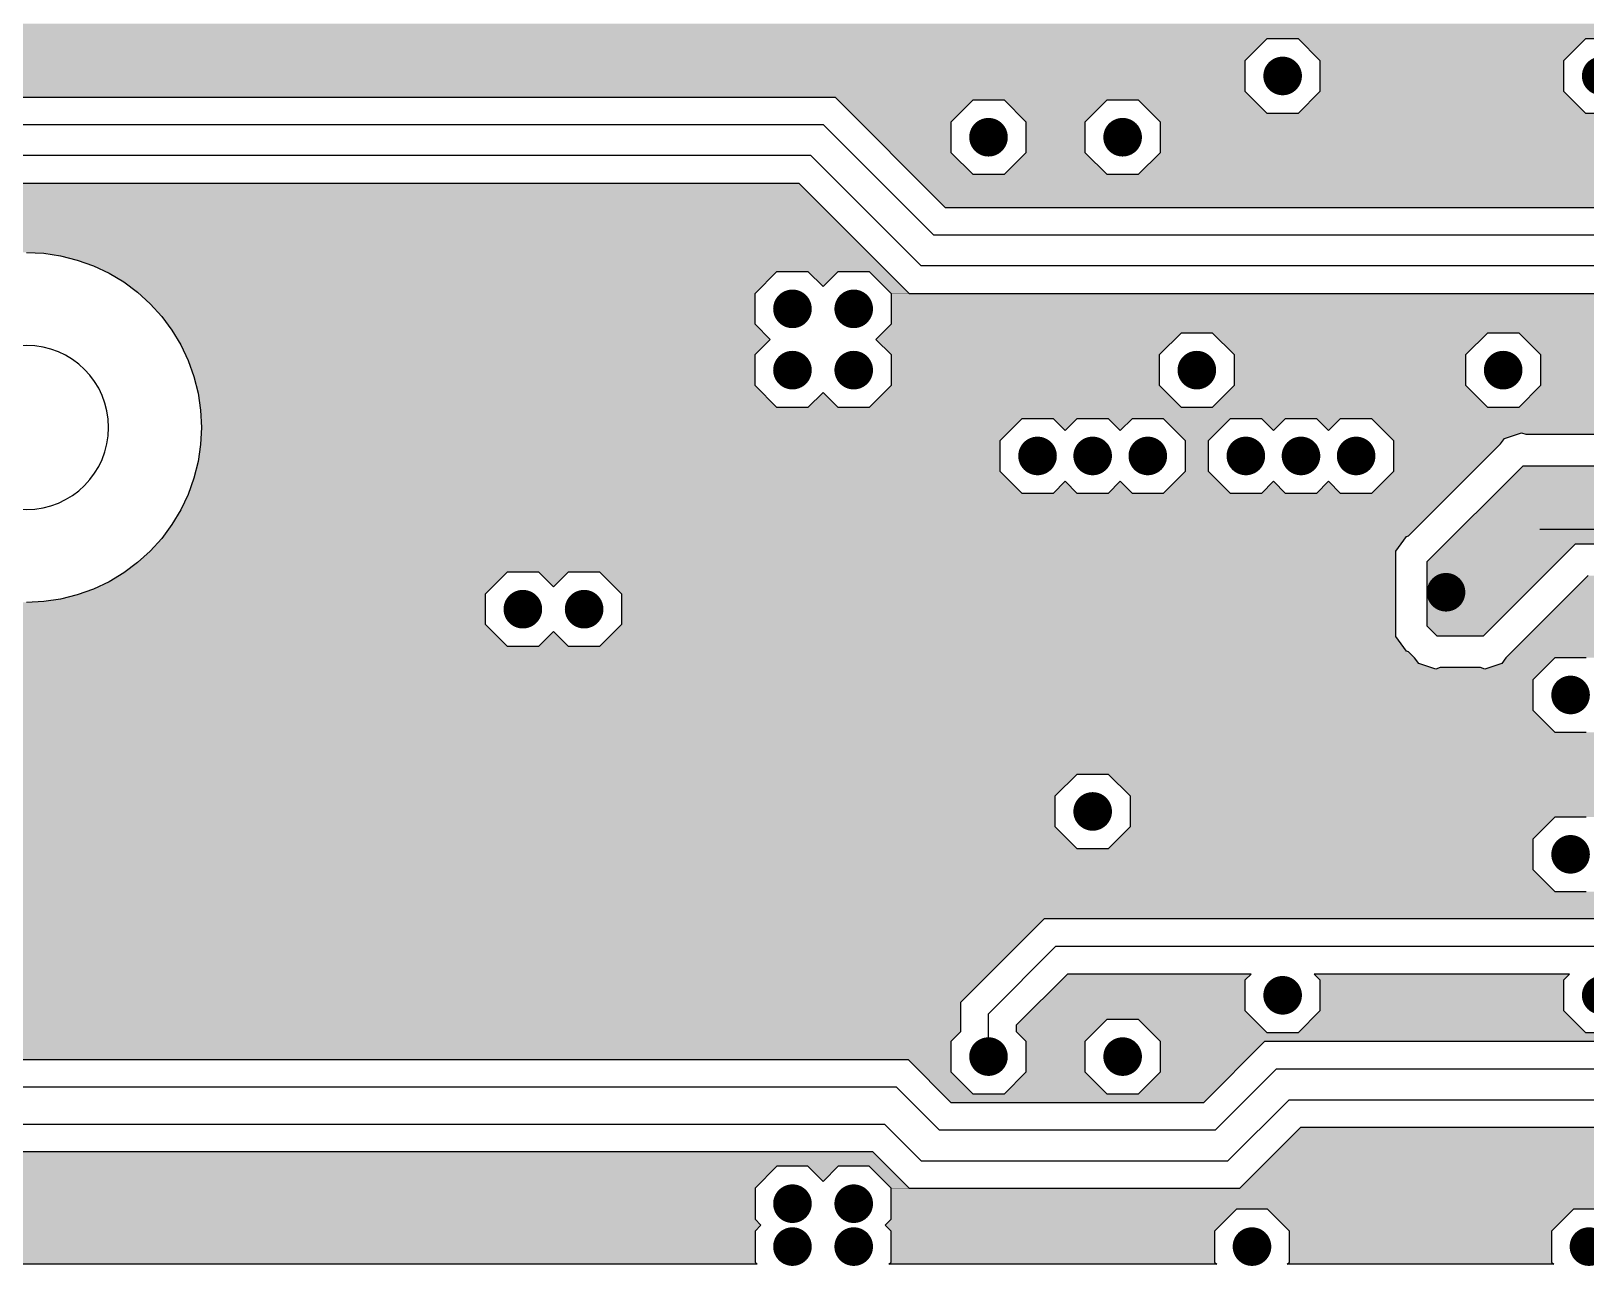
# Model space of a CAD drawing. Extents: x 295 to 953, y 10 to 290.
# Drawn here: x 693.4 to 746.6, y 91.3 to 133.5 of the extents above; entities that cross this region are included whole.
import ezdxf

# ---------------------------------------------------------------- set-up
doc = ezdxf.new("R2010")
doc.units = 0
doc.header["$LTSCALE"] = 5
doc.header["$MEASUREMENT"] = 0
doc.layers.get('0').update_dxf_attribs({"linetype": 'CONTINUOUS', "lineweight": 25})
doc.layers.add('L3-INT2_GBR', color=2, linetype='CONTINUOUS')

msp = doc.modelspace()

# ---------------------------------------------------------------- linework, layer by layer
at = {"color": 7, "const_width": 0.66}
for points in [[(736.582, 131.939, -1), (735.922, 131.939, -1)], [(747.478, 131.939, -1), (746.818, 131.939, -1)], [(726.523, 129.844, -1), (725.863, 129.844, -1)], [(731.11, 129.844, -1), (730.45, 129.844, -1)], [(719.818, 123.976, -1), (719.158, 123.976, -1)], [(721.913, 123.976, -1), (721.253, 123.976, -1)], [(719.818, 121.881, -1), (719.158, 121.881, -1)], [(721.913, 121.881, -1), (721.253, 121.881, -1)], [(733.648, 121.881, -1), (732.988, 121.881, -1)], [(744.125, 121.881, -1), (743.465, 121.881, -1)], [(728.2, 118.947, -1), (727.54, 118.947, -1)], [(730.085, 118.947, -1), (729.425, 118.947, -1)], [(731.971, 118.947, -1), (731.311, 118.947, -1)], [(735.324, 118.947, -1), (734.664, 118.947, -1)], [(737.21, 118.947, -1), (736.55, 118.947, -1)], [(739.096, 118.947, -1), (738.436, 118.947, -1)], [(742.17, 114.287, -1), (741.51, 114.287, -1)], [(710.597, 113.708, -1), (709.937, 113.708, -1)], [(712.693, 113.708, -1), (712.033, 113.708, -1)], [(746.43, 110.775, -1), (745.77, 110.775, -1)], [(730.085, 106.793, -1), (729.425, 106.793, -1)], [(746.43, 105.326, -1), (745.77, 105.326, -1)], [(736.582, 100.507, -1), (735.922, 100.507, -1)], [(747.478, 100.507, -1), (746.818, 100.507, -1)], [(726.523, 98.411, -1), (725.863, 98.411, -1)], [(731.11, 98.411, -1), (730.45, 98.411, -1)], [(719.818, 93.382, -1), (719.158, 93.382, -1)], [(721.913, 93.382, -1), (721.253, 93.382, -1)], [(719.818, 91.915, -1), (719.158, 91.915, -1)], [(721.913, 91.915, -1), (721.253, 91.915, -1)], [(735.534, 91.915, -1), (734.874, 91.915, -1)], [(747.059, 91.915, -1), (746.399, 91.915, -1)]]:
    msp.add_lwpolyline(points, format="xyb", close=True, dxfattribs=at)
at = {"layer": 'L3-INT2_GBR', "color": 7}
for p, q in [((734.973, 132.469), (735.722, 133.218)), ((735.722, 133.218), (736.781, 133.218)), ((736.781, 133.218), (737.53, 132.469)), ((745.869, 132.469), (746.618, 133.218)), ((746.618, 133.218), (747.678, 133.218)), ((734.973, 131.41), (734.973, 132.469)), ((737.53, 132.469), (737.53, 131.41)), ((745.869, 131.41), (745.869, 132.469)), ((735.722, 130.66), (734.973, 131.41)), ((737.53, 131.41), (736.781, 130.66)), ((746.618, 130.66), (745.869, 131.41)), ((655.794, 131.212), (720.944, 131.212)), ((720.944, 131.212), (724.716, 127.44)), ((724.914, 130.373), (725.663, 131.122)), ((725.663, 131.122), (726.723, 131.122)), ((726.723, 131.122), (727.472, 130.373)), ((729.501, 130.373), (730.25, 131.122)), ((730.25, 131.122), (731.31, 131.122)), ((731.31, 131.122), (732.059, 130.373)), ((724.914, 129.314), (724.914, 130.373)), ((727.472, 130.373), (727.472, 129.314)), ((729.501, 129.314), (729.501, 130.373)), ((732.059, 130.373), (732.059, 129.314)), ((736.781, 130.66), (735.722, 130.66)), ((747.678, 130.66), (746.618, 130.66)), ((720.552, 130.263), (656.187, 130.263)), ((720.552, 130.263), (724.324, 126.491)), ((725.663, 128.565), (724.914, 129.314)), ((727.472, 129.314), (726.723, 128.565)), ((730.25, 128.565), (729.501, 129.314)), ((732.059, 129.314), (731.31, 128.565)), ((720.116, 129.215), (656.623, 129.215)), ((720.116, 129.215), (723.888, 125.443)), ((719.723, 128.266), (657.015, 128.266)), ((723.495, 124.494), (719.723, 128.266)), ((726.723, 128.565), (725.663, 128.565)), ((731.31, 128.565), (730.25, 128.565)), ((724.716, 127.44), (750.301, 127.44)), ((750.694, 126.491), (724.324, 126.491)), ((693.294, 125.905), (693.88, 125.875)), ((693.88, 125.875), (694.46, 125.79)), ((694.46, 125.79), (695.03, 125.646)), ((695.03, 125.646), (695.582, 125.45)), ((695.582, 125.45), (696.114, 125.197)), ((696.114, 125.197), (696.617, 124.897)), ((718.209, 124.506), (718.958, 125.255)), ((718.958, 125.255), (720.017, 125.255)), ((720.017, 125.255), (720.535, 124.737)), ((720.535, 124.737), (721.053, 125.255)), ((721.053, 125.255), (722.113, 125.255)), ((722.113, 125.255), (722.862, 124.506)), ((751.13, 125.443), (723.888, 125.443)), ((696.617, 124.897), (697.089, 124.547)), ((697.089, 124.547), (697.524, 124.153)), ((718.209, 123.447), (718.209, 124.506)), ((722.862, 124.506), (722.862, 123.447)), ((751.522, 124.494), (723.495, 124.494)), ((697.524, 124.153), (697.917, 123.717)), ((697.917, 123.717), (698.267, 123.245)), ((718.727, 122.929), (718.209, 123.447)), ((722.862, 123.447), (722.344, 122.929)), ((698.267, 123.245), (698.569, 122.742)), ((718.209, 122.41), (718.727, 122.929)), ((722.344, 122.929), (722.862, 122.41)), ((732.039, 122.41), (732.788, 123.16)), ((732.788, 123.16), (733.847, 123.16)), ((733.847, 123.16), (734.597, 122.41)), ((742.517, 122.41), (743.266, 123.16)), ((743.266, 123.16), (744.325, 123.16)), ((744.325, 123.16), (745.074, 122.41)), ((698.569, 122.742), (698.82, 122.211)), ((718.209, 121.351), (718.209, 122.41)), ((722.862, 122.41), (722.862, 121.351)), ((732.039, 121.351), (732.039, 122.41)), ((734.597, 122.41), (734.597, 121.351)), ((742.517, 121.351), (742.517, 122.41)), ((745.074, 122.41), (745.074, 121.351)), ((698.82, 122.211), (699.018, 121.658)), ((699.018, 121.658), (699.161, 121.089)), ((718.958, 120.602), (718.209, 121.351)), ((722.862, 121.351), (722.113, 120.602)), ((732.788, 120.602), (732.039, 121.351)), ((734.597, 121.351), (733.847, 120.602)), ((743.266, 120.602), (742.517, 121.351)), ((745.074, 121.351), (744.325, 120.602)), ((699.161, 121.089), (699.247, 120.508)), ((720.535, 121.12), (720.017, 120.602)), ((721.053, 120.602), (720.535, 121.12)), ((699.247, 120.508), (699.275, 119.922)), ((720.017, 120.602), (718.958, 120.602)), ((722.113, 120.602), (721.053, 120.602)), ((726.591, 119.477), (727.34, 120.226)), ((727.34, 120.226), (728.399, 120.226)), ((728.399, 120.226), (728.812, 119.813)), ((728.812, 119.813), (729.226, 120.226)), ((729.226, 120.226), (730.285, 120.226)), ((730.285, 120.226), (730.698, 119.813)), ((730.698, 119.813), (731.112, 120.226)), ((731.112, 120.226), (732.171, 120.226)), ((732.171, 120.226), (732.92, 119.477)), ((733.847, 120.602), (732.788, 120.602)), ((733.715, 119.477), (734.465, 120.226)), ((734.465, 120.226), (735.524, 120.226)), ((735.524, 120.226), (735.936, 119.813)), ((735.936, 119.813), (736.35, 120.226)), ((736.35, 120.226), (737.41, 120.226)), ((737.41, 120.226), (737.822, 119.813)), ((737.822, 119.813), (738.236, 120.226)), ((738.236, 120.226), (739.296, 120.226)), ((739.296, 120.226), (740.045, 119.477)), ((744.325, 120.602), (743.266, 120.602)), ((699.275, 119.922), (699.247, 119.337)), ((743.838, 119.544), (744.424, 119.736)), ((744.424, 119.736), (744.574, 119.686)), ((744.574, 119.686), (764.986, 119.686)), ((699.247, 119.337), (699.161, 118.756)), ((726.591, 118.417), (726.591, 119.477)), ((732.92, 119.477), (732.92, 118.417)), ((733.715, 118.417), (733.715, 119.477)), ((740.045, 119.477), (740.045, 118.417)), ((740.561, 116.216), (743.7, 119.356)), ((743.7, 119.356), (743.838, 119.544)), ((699.161, 118.756), (699.018, 118.186)), ((741.195, 115.334), (744.475, 118.614)), ((744.475, 118.614), (765.43, 118.614)), ((699.018, 118.186), (698.82, 117.634)), ((727.34, 117.668), (726.591, 118.417)), ((728.812, 118.081), (728.399, 117.668)), ((729.226, 117.668), (728.812, 118.081)), ((730.698, 118.081), (730.285, 117.668)), ((731.112, 117.668), (730.698, 118.081)), ((732.92, 118.417), (732.171, 117.668)), ((734.465, 117.668), (733.715, 118.417)), ((735.936, 118.081), (735.524, 117.668)), ((736.35, 117.668), (735.936, 118.081)), ((737.822, 118.081), (737.41, 117.668)), ((738.236, 117.668), (737.822, 118.081)), ((740.045, 118.417), (739.296, 117.668)), ((698.82, 117.634), (698.569, 117.102)), ((728.399, 117.668), (727.34, 117.668)), ((730.285, 117.668), (729.226, 117.668)), ((732.171, 117.668), (731.112, 117.668)), ((735.524, 117.668), (734.465, 117.668)), ((737.41, 117.668), (736.35, 117.668)), ((739.296, 117.668), (738.236, 117.668)), ((698.569, 117.102), (698.267, 116.599)), ((698.267, 116.599), (697.917, 116.127)), ((697.917, 116.127), (697.524, 115.692)), ((740.122, 115.693), (740.485, 116.192)), ((740.485, 116.192), (740.561, 116.216)), ((746.259, 115.928), (743.116, 112.784)), ((764.96, 116.433), (745.053, 116.433)), ((766.795, 115.928), (746.259, 115.928)), ((697.524, 115.692), (697.089, 115.299)), ((740.122, 112.771), (740.122, 115.693)), ((696.617, 114.949), (696.114, 114.647)), ((697.089, 115.299), (696.617, 114.949)), ((708.989, 114.238), (709.738, 114.987)), ((709.738, 114.987), (710.797, 114.987)), ((710.797, 114.987), (711.315, 114.469)), ((711.315, 114.469), (711.833, 114.987)), ((711.833, 114.987), (712.892, 114.987)), ((712.892, 114.987), (713.642, 114.238)), ((741.195, 113.131), (741.195, 115.334)), ((695.582, 114.396), (695.03, 114.198)), ((696.114, 114.647), (695.582, 114.396)), ((746.703, 114.855), (743.889, 112.042)), ((693.88, 113.969), (693.294, 113.941)), ((694.46, 114.055), (693.88, 113.969)), ((695.03, 114.198), (694.46, 114.055)), ((708.989, 113.179), (708.989, 114.238)), ((713.642, 114.238), (713.642, 113.179)), ((709.738, 112.43), (708.989, 113.179)), ((711.315, 112.948), (710.797, 112.43)), ((711.833, 112.43), (711.315, 112.948)), ((713.642, 113.179), (712.892, 112.43)), ((740.485, 112.273), (740.122, 112.771)), ((741.541, 112.784), (741.195, 113.131)), ((743.116, 112.784), (741.541, 112.784)), ((710.797, 112.43), (709.738, 112.43)), ((712.892, 112.43), (711.833, 112.43)), ((740.561, 112.248), (740.485, 112.273)), ((740.766, 112.042), (740.561, 112.248)), ((740.905, 111.854), (740.766, 112.042)), ((741.49, 111.662), (740.905, 111.854)), ((741.64, 111.712), (741.49, 111.662)), ((743.016, 111.712), (741.64, 111.712)), ((743.167, 111.662), (743.016, 111.712)), ((743.752, 111.854), (743.167, 111.662)), ((743.889, 112.042), (743.752, 111.854)), ((744.822, 111.304), (745.571, 112.053)), ((745.571, 112.053), (746.63, 112.053)), ((744.822, 110.245), (744.822, 111.304)), ((745.571, 109.496), (744.822, 110.245)), ((746.63, 109.496), (745.571, 109.496)), ((728.477, 107.323), (729.226, 108.072)), ((729.226, 108.072), (730.285, 108.072)), ((730.285, 108.072), (731.034, 107.323)), ((728.477, 106.264), (728.477, 107.323)), ((731.034, 107.323), (731.034, 106.264)), ((744.822, 105.856), (745.571, 106.605)), ((745.571, 106.605), (746.63, 106.605)), ((729.226, 105.514), (728.477, 106.264)), ((731.034, 106.264), (730.285, 105.514)), ((744.822, 104.797), (744.822, 105.856)), ((730.285, 105.514), (729.226, 105.514)), ((745.571, 104.048), (744.822, 104.797)), ((746.63, 104.048), (745.571, 104.048)), ((725.244, 100.271), (728.105, 103.132)), ((728.105, 103.132), (758.647, 103.132)), ((728.498, 102.183), (726.193, 99.878)), ((728.498, 102.183), (758.254, 102.183)), ((728.891, 101.234), (727.142, 99.485)), ((735.171, 101.234), (728.891, 101.234)), ((734.973, 101.036), (735.171, 101.234)), ((734.973, 99.977), (734.973, 101.036)), ((737.332, 101.234), (737.53, 101.036)), ((746.067, 101.234), (737.332, 101.234)), ((737.53, 101.036), (737.53, 99.977)), ((745.869, 101.036), (746.067, 101.234)), ((745.869, 99.977), (745.869, 101.036)), ((725.244, 99.271), (725.244, 100.271)), ((735.722, 99.228), (734.973, 99.977)), ((737.53, 99.977), (736.781, 99.228)), ((746.618, 99.228), (745.869, 99.977)), ((726.193, 98.411), (726.193, 99.878)), ((727.142, 99.485), (727.142, 99.271)), ((729.501, 98.941), (730.25, 99.69)), ((730.25, 99.69), (731.31, 99.69)), ((731.31, 99.69), (732.059, 98.941)), ((724.914, 98.941), (725.244, 99.271)), ((724.914, 97.882), (724.914, 98.941)), ((727.142, 99.271), (727.472, 98.941)), ((727.472, 98.941), (727.472, 97.882)), ((729.501, 97.882), (729.501, 98.941)), ((732.059, 98.941), (732.059, 97.882)), ((733.554, 96.845), (735.643, 98.934)), ((735.643, 98.934), (768.961, 98.934)), ((736.781, 99.228), (735.722, 99.228)), ((747.678, 99.228), (746.618, 99.228)), ((564.033, 98.312), (723.443, 98.312)), ((723.443, 98.312), (724.909, 96.845)), ((725.663, 97.132), (724.914, 97.882)), ((727.472, 97.882), (726.723, 97.132)), ((730.25, 97.132), (729.501, 97.882)), ((732.059, 97.882), (731.31, 97.132)), ((733.946, 95.897), (736.035, 97.986)), ((769.354, 97.986), (736.035, 97.986)), ((723.05, 97.363), (563.64, 97.363)), ((723.05, 97.363), (724.517, 95.897)), ((724.909, 96.845), (733.554, 96.845)), ((726.723, 97.132), (725.663, 97.132)), ((731.31, 97.132), (730.25, 97.132)), ((736.471, 96.938), (734.382, 94.849)), ((736.471, 96.938), (769.789, 96.938)), ((562.815, 96.106), (722.631, 96.106)), ((723.888, 94.849), (722.631, 96.106)), ((733.946, 95.897), (724.517, 95.897)), ((736.864, 95.989), (734.775, 93.9)), ((754.875, 95.989), (736.864, 95.989)), ((722.238, 95.157), (562.422, 95.157)), ((718.958, 94.661), (718.209, 93.912)), ((720.017, 94.661), (718.958, 94.661)), ((720.535, 94.143), (720.017, 94.661)), ((721.053, 94.661), (720.535, 94.143)), ((722.113, 94.661), (721.053, 94.661)), ((722.862, 93.912), (722.113, 94.661)), ((723.495, 93.9), (722.238, 95.157)), ((723.888, 94.849), (734.382, 94.849)), ((718.209, 93.912), (718.209, 92.852)), ((722.862, 92.852), (722.862, 93.912)), ((734.775, 93.9), (723.495, 93.9)), ((734.674, 93.194), (733.925, 92.445)), ((735.733, 93.194), (734.674, 93.194)), ((736.482, 92.445), (735.733, 93.194)), ((746.199, 93.194), (745.45, 92.445)), ((747.259, 93.194), (746.199, 93.194)), ((718.209, 92.852), (718.412, 92.649)), ((718.412, 92.649), (718.209, 92.445)), ((722.659, 92.649), (722.862, 92.852)), ((722.862, 92.445), (722.659, 92.649)), ((718.209, 92.445), (718.209, 91.385)), ((722.862, 91.385), (722.862, 92.445)), ((733.925, 92.445), (733.925, 91.385)), ((736.482, 91.385), (736.482, 92.445)), ((745.45, 92.445), (745.45, 91.385)), ((718.283, 91.311), (521.616, 91.311)), ((718.209, 91.385), (718.283, 91.311)), ((722.788, 91.311), (722.862, 91.385)), ((733.999, 91.311), (722.788, 91.311)), ((733.925, 91.385), (733.999, 91.311)), ((736.408, 91.311), (736.482, 91.385)), ((745.525, 91.311), (736.408, 91.311)), ((745.45, 91.385), (745.525, 91.311))]:
    msp.add_line(p, q, dxfattribs=at)
for start, end in [(0, 180), (180, 0)]:
    msp.add_arc((693.294, 119.922), 2.805, start, end, dxfattribs=at)
for points in [[(752.365, 133.218), (752.365, 133.726), (539.337, 133.218), (538.829, 133.726)], [(734.973, 132.469), (735.722, 133.218), (540.086, 132.469), (539.337, 133.218)], [(746.618, 133.218), (746.618, 133.218), (736.781, 133.218), (735.722, 133.218)], [(745.869, 132.469), (746.618, 133.218), (737.53, 132.469), (736.781, 133.218)], [(752.365, 133.218), (752.365, 133.218), (747.678, 133.218), (746.618, 133.218)], [(734.973, 131.41), (734.973, 132.469), (541.146, 131.41), (540.086, 132.469)], [(745.869, 131.41), (745.869, 132.469), (737.53, 131.41), (737.53, 132.469)], [(735.171, 131.212), (734.973, 131.41), (541.344, 131.212), (541.146, 131.41)], [(746.618, 130.66), (745.869, 131.41), (736.781, 130.66), (737.53, 131.41)], [(735.171, 131.212), (735.171, 131.212), (720.944, 131.212), (655.794, 131.212)], [(735.26, 131.122), (735.171, 131.212), (721.034, 131.122), (720.944, 131.212)], [(724.914, 130.373), (725.663, 131.122), (721.783, 130.373), (721.034, 131.122)], [(730.25, 131.122), (730.25, 131.122), (726.723, 131.122), (725.663, 131.122)], [(729.501, 130.373), (730.25, 131.122), (727.472, 130.373), (726.723, 131.122)], [(735.26, 131.122), (735.26, 131.122), (731.31, 131.122), (730.25, 131.122)], [(735.722, 130.66), (735.26, 131.122), (731.772, 130.66), (731.31, 131.122)], [(724.914, 129.314), (724.914, 130.373), (722.842, 129.314), (721.783, 130.373)], [(729.501, 129.314), (729.501, 130.373), (727.472, 129.314), (727.472, 130.373)], [(773.142, 130.373), (773.429, 130.66), (732.059, 130.373), (731.772, 130.66)], [(772.723, 129.954), (773.142, 130.373), (732.059, 129.954), (732.059, 130.373)], [(752.176, 129.314), (752.816, 129.954), (732.059, 129.314), (732.059, 129.954)], [(725.663, 128.565), (724.914, 129.314), (723.591, 128.565), (722.842, 129.314)], [(730.25, 128.565), (729.501, 129.314), (726.723, 128.565), (727.472, 129.314)], [(751.427, 128.565), (752.176, 129.314), (731.31, 128.565), (732.059, 129.314)], [(720.779, 127.21), (719.723, 128.266), (655.959, 127.21), (657.015, 128.266)], [(719.723, 128.266), (719.723, 128.266), (718.958, 128.266), (719.723, 128.266)], [(750.301, 127.44), (751.427, 128.565), (724.716, 127.44), (723.591, 128.565)], [(720.779, 127.21), (720.779, 127.21), (672.197, 127.21), (670.385, 127.21)], [(722.06, 125.93), (720.779, 127.21), (673.477, 125.93), (672.197, 127.21)], [(722.085, 125.905), (722.06, 125.93), (673.477, 125.905), (673.477, 125.93)], [(722.114, 125.875), (722.085, 125.905), (693.88, 125.875), (693.294, 125.905)], [(722.2, 125.79), (722.114, 125.875), (694.46, 125.79), (693.88, 125.875)], [(722.344, 125.646), (722.2, 125.79), (695.03, 125.646), (694.46, 125.79)], [(722.54, 125.45), (722.344, 125.646), (695.582, 125.45), (695.03, 125.646)], [(722.735, 125.255), (722.54, 125.45), (695.992, 125.255), (695.582, 125.45)], [(718.9, 125.197), (718.958, 125.255), (696.114, 125.197), (695.992, 125.255)], [(718.6, 124.897), (718.9, 125.197), (696.617, 124.897), (696.114, 125.197)], [(721.053, 125.255), (721.053, 125.255), (720.017, 125.255), (718.958, 125.255)], [(720.535, 124.737), (721.053, 125.255), (720.535, 124.737), (720.017, 125.255)], [(722.735, 125.255), (722.735, 125.255), (722.113, 125.255), (721.053, 125.255)], [(723.484, 124.506), (722.735, 125.255), (722.862, 124.506), (722.113, 125.255)], [(718.25, 124.547), (718.6, 124.897), (697.089, 124.547), (696.617, 124.897)], [(718.209, 124.506), (718.25, 124.547), (697.134, 124.506), (697.089, 124.547)], [(718.209, 124.153), (718.209, 124.506), (697.524, 124.153), (697.134, 124.506)], [(723.495, 124.494), (723.484, 124.506), (722.862, 124.494), (722.862, 124.506)], [(755.21, 124.164), (754.88, 124.494), (722.862, 124.164), (722.862, 124.494)], [(718.209, 123.717), (718.209, 124.153), (697.917, 123.717), (697.524, 124.153)], [(772.692, 124.087), (772.769, 124.164), (722.862, 124.087), (722.862, 124.164)], [(772.692, 123.447), (772.692, 124.087), (722.862, 123.447), (722.862, 124.087)], [(718.209, 123.447), (718.209, 123.717), (698.118, 123.447), (697.917, 123.717)], [(718.41, 123.245), (718.209, 123.447), (698.267, 123.245), (698.118, 123.447)], [(772.692, 123.16), (772.692, 123.447), (722.575, 123.16), (722.862, 123.447)], [(718.727, 122.929), (718.41, 123.245), (698.457, 122.929), (698.267, 123.245)], [(718.54, 122.742), (718.727, 122.929), (698.569, 122.742), (698.457, 122.929)], [(732.557, 122.929), (732.788, 123.16), (722.344, 122.929), (722.575, 123.16)], [(732.039, 122.41), (732.557, 122.929), (722.862, 122.41), (722.344, 122.929)], [(743.266, 123.16), (743.266, 123.16), (733.847, 123.16), (732.788, 123.16)], [(742.517, 122.41), (743.266, 123.16), (734.597, 122.41), (733.847, 123.16)], [(749.971, 123.16), (749.971, 123.16), (744.325, 123.16), (743.266, 123.16)], [(749.222, 122.41), (749.971, 123.16), (745.074, 122.41), (744.325, 123.16)], [(718.209, 122.41), (718.54, 122.742), (698.725, 122.41), (698.569, 122.742)], [(718.209, 122.211), (718.209, 122.41), (698.82, 122.211), (698.725, 122.41)], [(732.039, 121.351), (732.039, 122.41), (722.862, 121.351), (722.862, 122.41)], [(742.517, 121.351), (742.517, 122.41), (734.597, 121.351), (734.597, 122.41)], [(749.222, 121.351), (749.222, 122.41), (745.074, 121.351), (745.074, 122.41)], [(718.209, 121.658), (718.209, 122.211), (699.018, 121.658), (698.82, 122.211)], [(718.209, 121.351), (718.209, 121.658), (699.095, 121.351), (699.018, 121.658)], [(718.471, 121.089), (718.209, 121.351), (699.161, 121.089), (699.095, 121.351)], [(732.788, 120.602), (732.039, 121.351), (722.113, 120.602), (722.862, 121.351)], [(742.649, 121.219), (742.517, 121.351), (734.465, 121.219), (734.597, 121.351)], [(749.971, 120.602), (749.222, 121.351), (744.325, 120.602), (745.074, 121.351)], [(718.958, 120.602), (718.471, 121.089), (699.233, 120.602), (699.161, 121.089)], [(721.053, 120.602), (720.535, 121.12), (720.017, 120.602), (720.535, 121.12)], [(743.266, 120.602), (742.649, 121.219), (733.847, 120.602), (734.465, 121.219)], [(765.807, 120.508), (765.901, 120.602), (699.247, 120.508), (699.233, 120.602)], [(765.525, 120.226), (765.807, 120.508), (699.26, 120.226), (699.247, 120.508)], [(727.036, 119.922), (727.34, 120.226), (699.275, 119.922), (699.26, 120.226)], [(729.226, 120.226), (729.226, 120.226), (728.399, 120.226), (727.34, 120.226)], [(728.812, 119.813), (729.226, 120.226), (728.812, 119.813), (728.399, 120.226)], [(731.112, 120.226), (731.112, 120.226), (730.285, 120.226), (729.226, 120.226)], [(730.698, 119.813), (731.112, 120.226), (730.698, 119.813), (730.285, 120.226)], [(734.465, 120.226), (734.465, 120.226), (732.171, 120.226), (731.112, 120.226)], [(733.715, 119.477), (734.465, 120.226), (732.92, 119.477), (732.171, 120.226)], [(736.35, 120.226), (736.35, 120.226), (735.524, 120.226), (734.465, 120.226)], [(735.936, 119.813), (736.35, 120.226), (735.936, 119.813), (735.524, 120.226)], [(738.236, 120.226), (738.236, 120.226), (737.41, 120.226), (736.35, 120.226)], [(737.822, 119.813), (738.236, 120.226), (737.822, 119.813), (737.41, 120.226)], [(765.525, 120.226), (765.525, 120.226), (739.296, 120.226), (738.236, 120.226)], [(765.036, 119.736), (765.525, 120.226), (739.786, 119.736), (739.296, 120.226)], [(726.591, 119.477), (727.036, 119.922), (699.254, 119.477), (699.275, 119.922)], [(743.838, 119.544), (744.424, 119.736), (739.977, 119.544), (739.786, 119.736)], [(764.986, 119.686), (765.036, 119.736), (744.574, 119.686), (744.424, 119.736)], [(726.591, 118.756), (726.591, 119.337), (699.161, 118.756), (699.247, 119.337)], [(726.591, 119.337), (726.591, 119.477), (699.247, 119.337), (699.254, 119.477)], [(733.715, 118.417), (733.715, 119.477), (732.92, 118.417), (732.92, 119.477)], [(743.788, 119.477), (743.838, 119.544), (740.045, 119.477), (739.977, 119.544)], [(743.7, 119.356), (743.788, 119.477), (740.045, 119.356), (740.045, 119.477)], [(742.761, 118.417), (743.7, 119.356), (740.045, 118.417), (740.045, 119.356)], [(726.591, 118.417), (726.591, 118.756), (699.076, 118.417), (699.161, 118.756)], [(766.795, 115.928), (769.481, 118.614), (741.789, 115.928), (744.475, 118.614)], [(769.481, 118.614), (769.481, 118.614), (744.475, 118.614), (765.43, 118.614)], [(727.34, 117.668), (726.822, 118.186), (698.832, 117.668), (699.018, 118.186)], [(726.822, 118.186), (726.591, 118.417), (699.018, 118.186), (699.076, 118.417)], [(729.226, 117.668), (728.812, 118.081), (728.399, 117.668), (728.812, 118.081)], [(731.112, 117.668), (730.698, 118.081), (730.285, 117.668), (730.698, 118.081)], [(734.465, 117.668), (733.715, 118.417), (732.171, 117.668), (732.92, 118.417)], [(736.35, 117.668), (735.936, 118.081), (735.524, 117.668), (735.936, 118.081)], [(738.236, 117.668), (737.822, 118.081), (737.41, 117.668), (737.822, 118.081)], [(742.013, 117.668), (742.761, 118.417), (739.296, 117.668), (740.045, 118.417)], [(741.447, 117.102), (741.978, 117.634), (698.569, 117.102), (698.82, 117.634)], [(741.978, 117.634), (742.013, 117.668), (698.82, 117.634), (698.832, 117.668)], [(742.013, 117.668), (742.013, 117.668), (728.105, 117.668), (728.194, 117.668)], [(729.226, 117.668), (729.226, 117.668), (728.194, 117.668), (728.399, 117.668)], [(742.013, 117.668), (742.013, 117.668), (729.226, 117.668), (730.285, 117.668)], [(740.944, 116.599), (741.447, 117.102), (698.267, 116.599), (698.569, 117.102)], [(740.561, 116.216), (740.944, 116.599), (697.983, 116.216), (698.267, 116.599)], [(740.122, 115.693), (740.439, 116.127), (697.526, 115.693), (697.917, 116.127)], [(740.439, 116.127), (740.485, 116.192), (697.917, 116.127), (697.965, 116.192)], [(740.485, 116.192), (740.561, 116.216), (697.965, 116.192), (697.983, 116.216)], [(745.665, 115.334), (746.259, 115.928), (741.195, 115.334), (741.789, 115.928)], [(740.122, 115.299), (740.122, 115.692), (697.089, 115.299), (697.524, 115.692)], [(740.122, 115.692), (740.122, 115.693), (697.524, 115.692), (697.526, 115.693)], [(709.398, 114.647), (709.7, 114.949), (696.114, 114.647), (696.617, 114.949)], [(709.7, 114.949), (709.738, 114.987), (696.617, 114.949), (696.668, 114.987)], [(740.122, 114.987), (740.122, 115.299), (696.668, 114.987), (697.089, 115.299)], [(711.833, 114.987), (711.833, 114.987), (710.797, 114.987), (709.738, 114.987)], [(711.315, 114.469), (711.833, 114.987), (711.315, 114.469), (710.797, 114.987)], [(740.122, 114.987), (740.122, 114.987), (712.892, 114.987), (711.833, 114.987)], [(740.122, 114.238), (740.122, 114.987), (713.642, 114.238), (712.892, 114.987)], [(743.462, 113.131), (745.665, 115.334), (741.195, 113.131), (741.195, 115.334)], [(708.989, 114.238), (709.147, 114.396), (695.14, 114.238), (695.582, 114.396)], [(709.147, 114.396), (709.398, 114.647), (695.582, 114.396), (696.114, 114.647)], [(748.384, 114.238), (749.001, 114.855), (746.086, 114.238), (746.703, 114.855)], [(708.989, 113.814), (708.989, 113.941), (677.606, 113.814), (677.733, 113.941)], [(708.989, 113.609), (708.989, 113.814), (677.808, 113.609), (677.606, 113.814)], [(708.989, 113.941), (708.989, 113.969), (693.294, 113.941), (693.88, 113.969)], [(708.989, 113.969), (708.989, 114.055), (693.88, 113.969), (694.46, 114.055)], [(708.989, 114.055), (708.989, 114.198), (694.46, 114.055), (695.03, 114.198)], [(708.989, 114.198), (708.989, 114.238), (695.03, 114.198), (695.14, 114.238)], [(740.122, 113.179), (740.122, 114.238), (713.642, 113.179), (713.642, 114.238)], [(748.384, 113.723), (748.384, 114.238), (745.571, 113.723), (746.086, 114.238)], [(708.989, 113.179), (708.989, 113.609), (677.808, 113.179), (677.808, 113.609)], [(748.384, 113.179), (748.384, 113.723), (745.026, 113.179), (745.571, 113.723)], [(709.617, 112.55), (708.989, 113.179), (677.808, 112.55), (677.808, 113.179)], [(711.833, 112.43), (711.315, 112.948), (710.797, 112.43), (711.315, 112.948)], [(740.371, 112.43), (740.122, 112.771), (712.892, 112.43), (713.234, 112.771)], [(740.122, 112.771), (740.122, 113.179), (713.234, 112.771), (713.642, 113.179)], [(743.116, 112.784), (743.462, 113.131), (741.541, 112.784), (741.195, 113.131)], [(749.133, 112.43), (748.384, 113.179), (744.277, 112.43), (745.026, 113.179)], [(740.766, 112.042), (740.561, 112.248), (677.3, 112.042), (677.507, 112.248)], [(740.561, 112.248), (740.485, 112.273), (677.507, 112.248), (677.531, 112.273)], [(740.485, 112.273), (740.371, 112.43), (677.531, 112.273), (677.688, 112.43)], [(709.738, 112.43), (709.617, 112.55), (677.688, 112.43), (677.808, 112.55)], [(752.575, 112.053), (752.575, 112.43), (743.901, 112.053), (744.277, 112.43)], [(741.49, 111.662), (741.066, 111.801), (643.279, 111.662), (643.279, 111.801)], [(741.066, 111.801), (740.905, 111.854), (677.059, 111.801), (677.112, 111.854)], [(740.905, 111.854), (740.766, 112.042), (677.112, 111.854), (677.3, 112.042)], [(743.167, 111.662), (743.016, 111.712), (741.49, 111.662), (741.64, 111.712)], [(743.016, 111.712), (743.016, 111.712), (741.64, 111.712), (743.016, 111.712)], [(745.18, 111.662), (745.371, 111.854), (743.167, 111.662), (743.752, 111.854)], [(745.371, 111.854), (745.559, 112.042), (743.752, 111.854), (743.889, 112.042)], [(745.559, 112.042), (745.571, 112.053), (743.889, 112.042), (743.901, 112.053)], [(752.575, 112.053), (752.575, 112.053), (746.63, 112.053), (745.571, 112.053)], [(744.822, 111.304), (745.18, 111.662), (643.279, 111.304), (643.279, 111.662)], [(744.822, 111.284), (744.822, 111.304), (643.279, 111.284), (643.279, 111.304)], [(744.822, 111.284), (744.822, 111.284), (663.815, 111.284), (662.003, 111.284)], [(744.822, 110.245), (744.822, 111.284), (664.854, 110.245), (663.815, 111.284)], [(745.062, 110.004), (744.822, 110.245), (665.095, 110.004), (664.854, 110.245)], [(745.571, 109.496), (745.062, 110.004), (665.095, 109.496), (665.095, 110.004)], [(788.459, 109.329), (788.459, 109.496), (665.095, 109.329), (665.095, 109.496)], [(757.395, 108.58), (758.144, 109.329), (665.095, 108.58), (665.095, 109.329)], [(788.459, 109.496), (788.459, 109.496), (745.571, 109.496), (746.63, 109.496)], [(757.395, 108.192), (757.395, 108.58), (665.095, 108.192), (665.095, 108.58)], [(728.477, 107.323), (729.226, 108.072), (664.226, 107.323), (664.975, 108.072)], [(757.395, 108.072), (757.395, 108.192), (664.975, 108.072), (665.095, 108.192)], [(757.395, 108.072), (757.395, 108.072), (730.285, 108.072), (729.226, 108.072)], [(757.395, 107.521), (757.395, 108.072), (730.836, 107.521), (730.285, 108.072)], [(757.593, 107.323), (757.395, 107.521), (731.034, 107.323), (730.836, 107.521)], [(728.477, 106.694), (728.477, 106.912), (559.622, 106.694), (559.404, 106.912)], [(728.477, 106.912), (728.477, 107.323), (663.815, 106.912), (664.226, 107.323)], [(758.144, 106.772), (757.593, 107.323), (731.034, 106.772), (731.034, 107.323)], [(728.477, 106.264), (728.477, 106.694), (559.622, 106.264), (559.622, 106.694)], [(775.835, 106.605), (775.835, 106.772), (731.034, 106.605), (731.034, 106.772)], [(745.229, 106.264), (745.571, 106.605), (731.034, 106.264), (731.034, 106.605)], [(775.835, 106.605), (775.835, 106.605), (746.63, 106.605), (745.571, 106.605)], [(729.105, 105.635), (728.477, 106.264), (559.622, 105.635), (559.622, 106.264)], [(744.822, 105.514), (744.822, 105.856), (730.285, 105.514), (730.627, 105.856)], [(744.822, 105.856), (745.229, 106.264), (730.627, 105.856), (731.034, 106.264)], [(744.822, 104.886), (744.822, 105.514), (558.873, 104.886), (559.502, 105.514)], [(729.226, 105.514), (729.105, 105.635), (559.502, 105.514), (559.622, 105.635)], [(744.822, 104.849), (744.822, 104.886), (530.615, 104.849), (530.579, 104.886)], [(744.822, 104.849), (744.822, 104.849), (617.851, 104.849), (615.765, 104.849)], [(744.822, 104.797), (744.822, 104.849), (617.904, 104.797), (617.851, 104.849)], [(745.571, 104.048), (744.822, 104.797), (618.653, 104.048), (617.904, 104.797)], [(753.114, 103.406), (752.473, 104.048), (619.295, 103.406), (618.653, 104.048)], [(761.167, 103.376), (761.167, 103.406), (619.324, 103.376), (619.295, 103.406)], [(761.167, 103.33), (761.167, 103.376), (619.324, 103.33), (619.324, 103.376)], [(761.365, 103.132), (761.167, 103.33), (619.324, 103.132), (619.324, 103.33)], [(726.264, 101.29), (728.105, 103.132), (619.324, 101.29), (619.324, 103.132)], [(761.365, 103.132), (761.365, 103.132), (758.647, 103.132), (728.105, 103.132)], [(725.244, 100.271), (726.264, 101.29), (618.305, 100.271), (619.324, 101.29)], [(734.973, 99.977), (734.973, 101.036), (727.634, 99.977), (728.693, 101.036)], [(734.973, 101.036), (735.171, 101.234), (728.693, 101.036), (728.891, 101.234)], [(735.171, 101.234), (735.171, 101.234), (730.25, 101.234), (735.171, 101.234)], [(745.869, 101.036), (746.067, 101.234), (737.53, 101.036), (737.332, 101.234)], [(746.067, 101.234), (746.067, 101.234), (737.332, 101.234), (746.067, 101.234)], [(745.869, 99.977), (745.869, 101.036), (737.53, 99.977), (737.53, 101.036)], [(725.244, 99.817), (725.244, 100.271), (617.851, 99.817), (618.305, 100.271)], [(735.26, 99.69), (734.973, 99.977), (727.346, 99.69), (727.634, 99.977)], [(746.618, 99.228), (745.869, 99.977), (736.781, 99.228), (737.53, 99.977)], [(725.244, 99.271), (725.244, 99.817), (563.074, 99.271), (562.528, 99.817)], [(730.046, 99.485), (730.25, 99.69), (727.142, 99.485), (727.346, 99.69)], [(729.831, 99.271), (730.046, 99.485), (727.142, 99.271), (727.142, 99.485)], [(735.26, 99.69), (735.26, 99.69), (731.31, 99.69), (730.25, 99.69)], [(735.722, 99.228), (735.26, 99.69), (731.772, 99.228), (731.31, 99.69)], [(724.914, 98.941), (725.244, 99.271), (563.404, 98.941), (563.074, 99.271)], [(724.914, 98.312), (724.914, 98.941), (564.033, 98.312), (563.404, 98.941)], [(729.501, 98.941), (729.831, 99.271), (727.472, 98.941), (727.142, 99.271)], [(729.501, 97.882), (729.501, 98.941), (727.472, 97.882), (727.472, 98.941)], [(759.611, 99.018), (759.401, 99.228), (731.981, 99.018), (731.772, 99.228)], [(768.968, 98.941), (769.045, 99.018), (732.059, 98.941), (731.981, 99.018)], [(768.961, 98.934), (768.968, 98.941), (732.059, 98.934), (732.059, 98.941)], [(734.59, 97.882), (735.643, 98.934), (732.059, 97.882), (732.059, 98.934)], [(724.914, 98.312), (724.914, 98.312), (723.443, 98.312), (564.033, 98.312)], [(724.914, 97.882), (724.914, 98.312), (723.873, 97.882), (723.443, 98.312)], [(725.663, 97.132), (724.914, 97.882), (724.622, 97.132), (723.873, 97.882)], [(730.25, 97.132), (729.501, 97.882), (726.723, 97.132), (727.472, 97.882)], [(733.841, 97.132), (734.59, 97.882), (731.31, 97.132), (732.059, 97.882)], [(733.554, 96.845), (733.841, 97.132), (724.909, 96.845), (724.622, 97.132)], [(754.461, 95.575), (754.875, 95.989), (736.45, 95.575), (736.864, 95.989)], [(754.875, 95.989), (754.875, 95.989), (736.864, 95.989), (754.875, 95.989)], [(754.461, 94.516), (754.461, 95.575), (735.39, 94.516), (736.45, 95.575)], [(722.735, 94.661), (722.238, 95.157), (518.267, 94.661), (517.77, 95.157)], [(718.209, 93.912), (718.958, 94.661), (519.016, 93.912), (518.267, 94.661)], [(721.053, 94.661), (721.053, 94.661), (720.017, 94.661), (718.958, 94.661)], [(720.535, 94.143), (721.053, 94.661), (720.535, 94.143), (720.017, 94.661)], [(722.735, 94.661), (722.735, 94.661), (722.113, 94.661), (721.053, 94.661)], [(723.484, 93.912), (722.735, 94.661), (722.862, 93.912), (722.113, 94.661)], [(755.076, 93.9), (754.461, 94.516), (734.775, 93.9), (735.39, 94.516)], [(718.209, 92.852), (718.209, 93.912), (520.075, 92.852), (519.016, 93.912)], [(723.495, 93.9), (723.484, 93.912), (722.862, 93.9), (722.862, 93.912)], [(755.21, 93.766), (755.076, 93.9), (722.862, 93.766), (722.862, 93.9)], [(773.149, 93.367), (773.548, 93.766), (722.862, 93.367), (722.862, 93.766)], [(773.149, 93.194), (773.149, 93.367), (722.862, 93.194), (722.862, 93.367)], [(734.333, 92.852), (734.674, 93.194), (722.862, 92.852), (722.862, 93.194)], [(746.199, 93.194), (746.199, 93.194), (735.733, 93.194), (734.674, 93.194)], [(745.45, 92.445), (746.199, 93.194), (736.482, 92.445), (735.733, 93.194)], [(748.924, 93.194), (748.924, 93.194), (747.259, 93.194), (746.199, 93.194)], [(718.412, 92.649), (718.209, 92.852), (520.278, 92.649), (520.075, 92.852)], [(718.209, 92.445), (718.412, 92.649), (520.483, 92.445), (520.278, 92.649)], [(734.13, 92.649), (734.333, 92.852), (722.659, 92.649), (722.862, 92.852)], [(733.925, 92.445), (734.13, 92.649), (722.862, 92.445), (722.659, 92.649)], [(718.209, 91.385), (718.209, 92.445), (521.542, 91.385), (520.483, 92.445)], [(733.925, 91.385), (733.925, 92.445), (722.862, 91.385), (722.862, 92.445)], [(745.45, 91.385), (745.45, 92.445), (736.482, 91.385), (736.482, 92.445)], [(718.283, 91.311), (718.209, 91.385), (521.616, 91.311), (521.542, 91.385)], [(733.999, 91.311), (733.925, 91.385), (722.788, 91.311), (722.862, 91.385)], [(745.524, 91.311), (745.45, 91.385), (736.408, 91.311), (736.482, 91.385)]]:
    msp.add_solid(points, dxfattribs=at)

doc.saveas('drawing.dxf')
